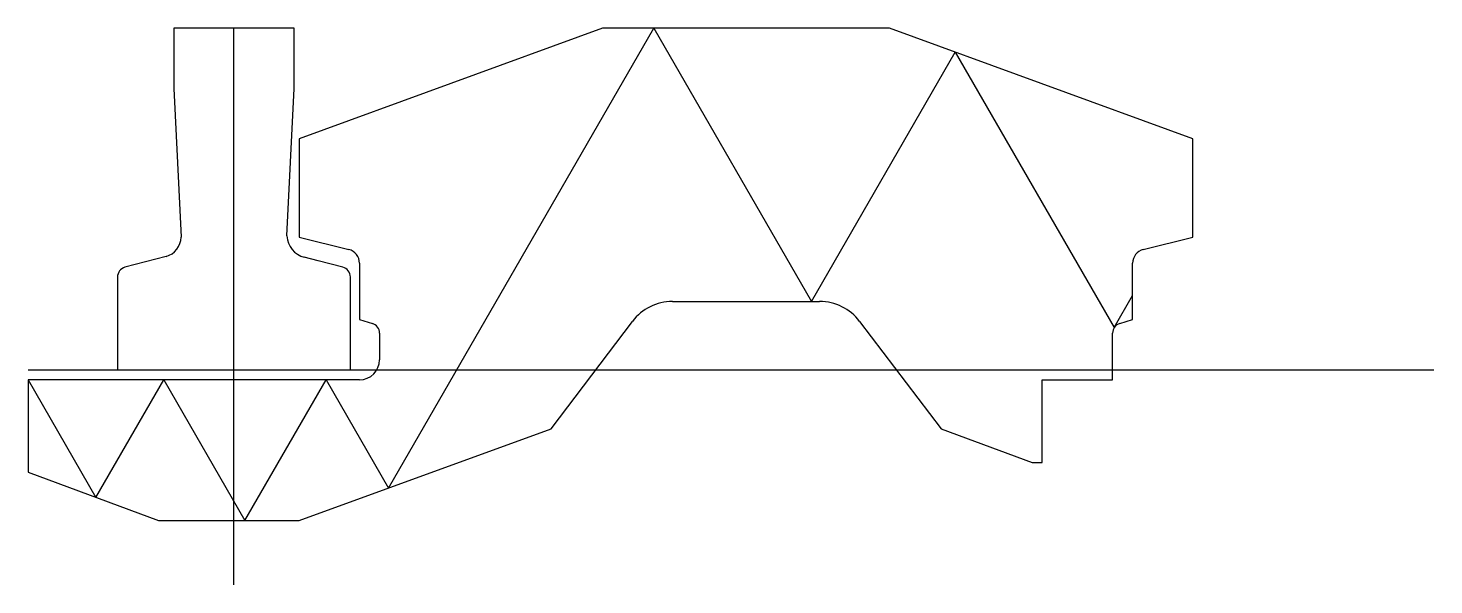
# Model space of a CAD drawing. Extents: x -102 to 598, y -107 to 170.
import ezdxf

# ---------------------------------------------------------------- set-up
doc = ezdxf.new("R2010")
doc.units = 0
doc.layers.get('0').update_dxf_attribs({"linetype": 'CONTINUOUS'})

msp = doc.modelspace()

# ---------------------------------------------------------------- linework, layer by layer
at = {"linetype": 'CONTINUOUS'}
for p, q in [((30, 170), (-30, 170)), ((-30, 170), (-30, 140)), ((0, -107), (0, 170)), ((30, 140), (30, 170)), ((183.5, 170), (32.5, 115)), ((76.91, -58.82), (209.01, 170)), ((326.5, 170), (183.5, 170)), ((209.01, 170), (287.53, 34)), ((477.5, 115), (326.5, 170)), ((287.53, 34), (359.18, 158.1)), ((359.18, 158.1), (438.32, 21.02)), ((-30, 140), (-26.37, 66.01)), ((26.39, 66.58), (30, 140)), ((32.5, 115), (32.5, 66)), ((477.5, 66), (477.5, 115)), ((32.5, 66), (57.2, 59.83)), ((452.8, 59.83), (477.5, 66)), ((-33.82, 56.42), (-54.28, 50.99)), ((41.89, 54.28), (35, 56)), ((54.2, 51.01), (41.89, 54.28)), ((62.5, 53.03), (62.5, 25)), ((447.5, 25), (447.5, 53.03)), ((-58, 46.16), (-58, 0)), ((58, 0), (58, 46.16)), ((438.32, 21.02), (447.5, 36.92)), ((218.36, 34), (291.64, 34)), ((62.5, 25), (68.94, 23.07)), ((157.9, -29.3), (198.44, 24.11)), ((311.56, 24.11), (352.1, -29.3)), ((441.06, 23.07), (447.5, 25)), ((72.5, 18.28), (72.5, 5)), ((437.5, -5), (437.5, 18.28)), ((-102.5, 0), (597.5, 0)), ((-58, 0), (58, 0)), ((62.5, -5), (-102.5, -5)), ((-102.5, -5), (-102.5, -51)), ((-102.5, -5), (-68.75, -63.46)), ((-68.75, -63.46), (-34.99, -5)), ((-34.99, -5), (5.42, -75)), ((5.42, -75), (45.84, -5)), ((45.84, -5), (76.91, -58.82)), ((402.5, -46.1), (402.5, -5)), ((402.5, -5), (437.5, -5)), ((32.5, -75), (157.9, -29.3)), ((352.1, -29.3), (397.5, -46.1)), ((397.5, -46.1), (402.5, -46.1)), ((-102.5, -51), (-37.5, -75)), ((-37.5, -75), (32.5, -75))]:
    msp.add_line(p, q, dxfattribs=at)
for centre, radius, start, end in [((-36.39, 66.1), 10.02, 284.85906, 359.45719), ((37.75, 67.03), 11.37, 182.2792, 255.99817), ((55.5, 53.04), 7, 359.92172, 75.94482), ((454.5, 53.04), 7, 104.05518, 180.07828), ((-53, 46.16), 5, 104.83283, 179.96122), ((53, 46.16), 5, 0.04429, 76.11348), ((218.36, 9), 25, 89.99318, 142.81432), ((291.64, 9), 25, 37.18568, 90.00682), ((67.5, 18.28), 5, 359.97883, 73.26175), ((442.5, 18.28), 5, 106.73825, 180.02117), ((62.5, 5), 10, 270, 0)]:
    msp.add_arc(centre, radius, start, end, dxfattribs=at)

doc.saveas('drawing.dxf')
